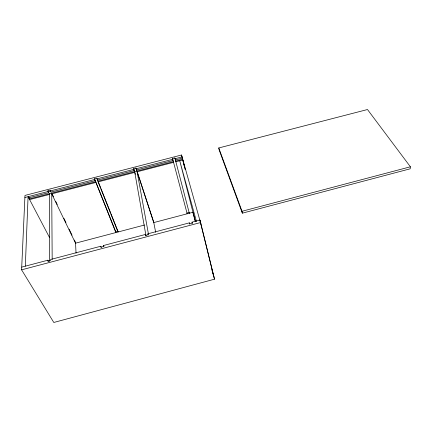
<?xml version="1.0" encoding="UTF-8"?>
<svg xmlns="http://www.w3.org/2000/svg" width="432" height="432" viewBox="0 0 432 432"><rect width="100%" height="100%" fill="white"/><g stroke="black" fill="none" stroke-linecap="round" stroke-linejoin="round"><path stroke-width="0.65" d="M21.724 267.116L47.887 260.21L47.887 261.209L50.593 260.496L50.587 259.497L100.78 246.245L101.309 247.455M28.717 197.068L28.685 197.851L48.508 192.726L47.936 190.777L50.312 190.161L50.884 192.116L95.029 180.706L94.959 179.95M29.02 197.645L29.603 199.595L49.367 194.481M25.337 266.161L28.075 196.684L49.534 237.53M192.337 223.414L192.013 222.161L199.919 220.072L214.526 279.191L53.8 322.472L21.6 269.833L24.986 195.415L181.526 155.002L200.945 224.122M410.4 166.79L410.173 168.809L242.341 213.176L219.121 149.818L218.77 147.955L367.486 109.528L410.4 166.79L242.023 211.275L218.77 147.955M100.78 246.245L100.867 247.217L103.55 246.51L103.453 245.538L145.238 234.506L145.67 235.737M145.238 234.506L145.406 235.456L148.068 234.754L147.895 233.804L189.373 222.858L189.707 224.105M21.6 269.833L200.615 222.534M29.63 198.812L95.677 181.732L115.868 232.562L115.776 231.8L117.925 231.233L110.959 213.694M144.617 224.996L75.514 243.184L51.732 193.871L95.747 182.488M95.029 180.706L94.478 178.756L96.838 178.146L97.384 180.095L134.174 170.586L134.044 169.852M134.174 170.586L133.645 168.637L135.988 168.032L136.976 171.056L148.403 233.852M172.881 159.813L173.07 160.531L136.517 169.981L136.118 168.766L172.746 159.305L172.557 158.587L174.884 157.988L175.073 158.706L182.061 156.897M24.889 197.505L47.936 191.549M50.312 190.939L94.549 179.507M96.908 178.897L133.774 169.376M48.508 192.726L48.508 191.954L50.879 191.338M182.623 159.251L175.684 161.05L175.873 161.762L182.828 159.97L185.247 169.684M117.925 231.233L118.022 231.995L98.096 181.883L134.779 172.395L135.41 174.296M47.887 260.21L48.541 261.392M47.936 190.777L48.508 191.954M52.304 194.297L53.465 196.706M55.787 201.512L57.24 204.52M63.914 218.344L65.945 222.556M69.136 229.165L72.036 235.175M74.358 239.987L75.519 242.39L76.043 253.157M103.453 245.538L103.977 246.748M94.478 178.756L115.776 231.8M97.546 179.939L100.51 187.391M101.007 188.644L110.462 212.441M147.895 233.804L148.322 235.035M133.645 168.637L134.649 171.655L146.011 235.872M137.603 172.962L153.63 221.837L155.682 232.335M182.164 157.415L182.369 158.128L175.397 159.932L175.203 159.214M211.847 269.6L214.526 279.191M196.479 221.54L179.739 160.763L195.383 221.643M195.35 221.405L192.861 212.296L153.743 222.593L137.111 171.79L173.556 162.367L173.367 161.644L98.021 181.127L98.096 181.883M192.013 222.161L192.256 223.085L189.616 223.781L189.373 222.858M172.557 158.587L187.191 213.791L186.997 213.057L189.124 212.501L189.319 213.23L174.884 157.988M181.526 155.002L184.783 168.059M199.919 220.072L213.845 276.745M136.382 169.247L136.517 169.981M135.988 168.032L136.118 168.766M242.023 211.275L242.341 213.176M97.313 179.339L97.384 180.095M51.727 193.099L52.175 259.421M49.361 193.709L49.507 261.473"/></g></svg>
